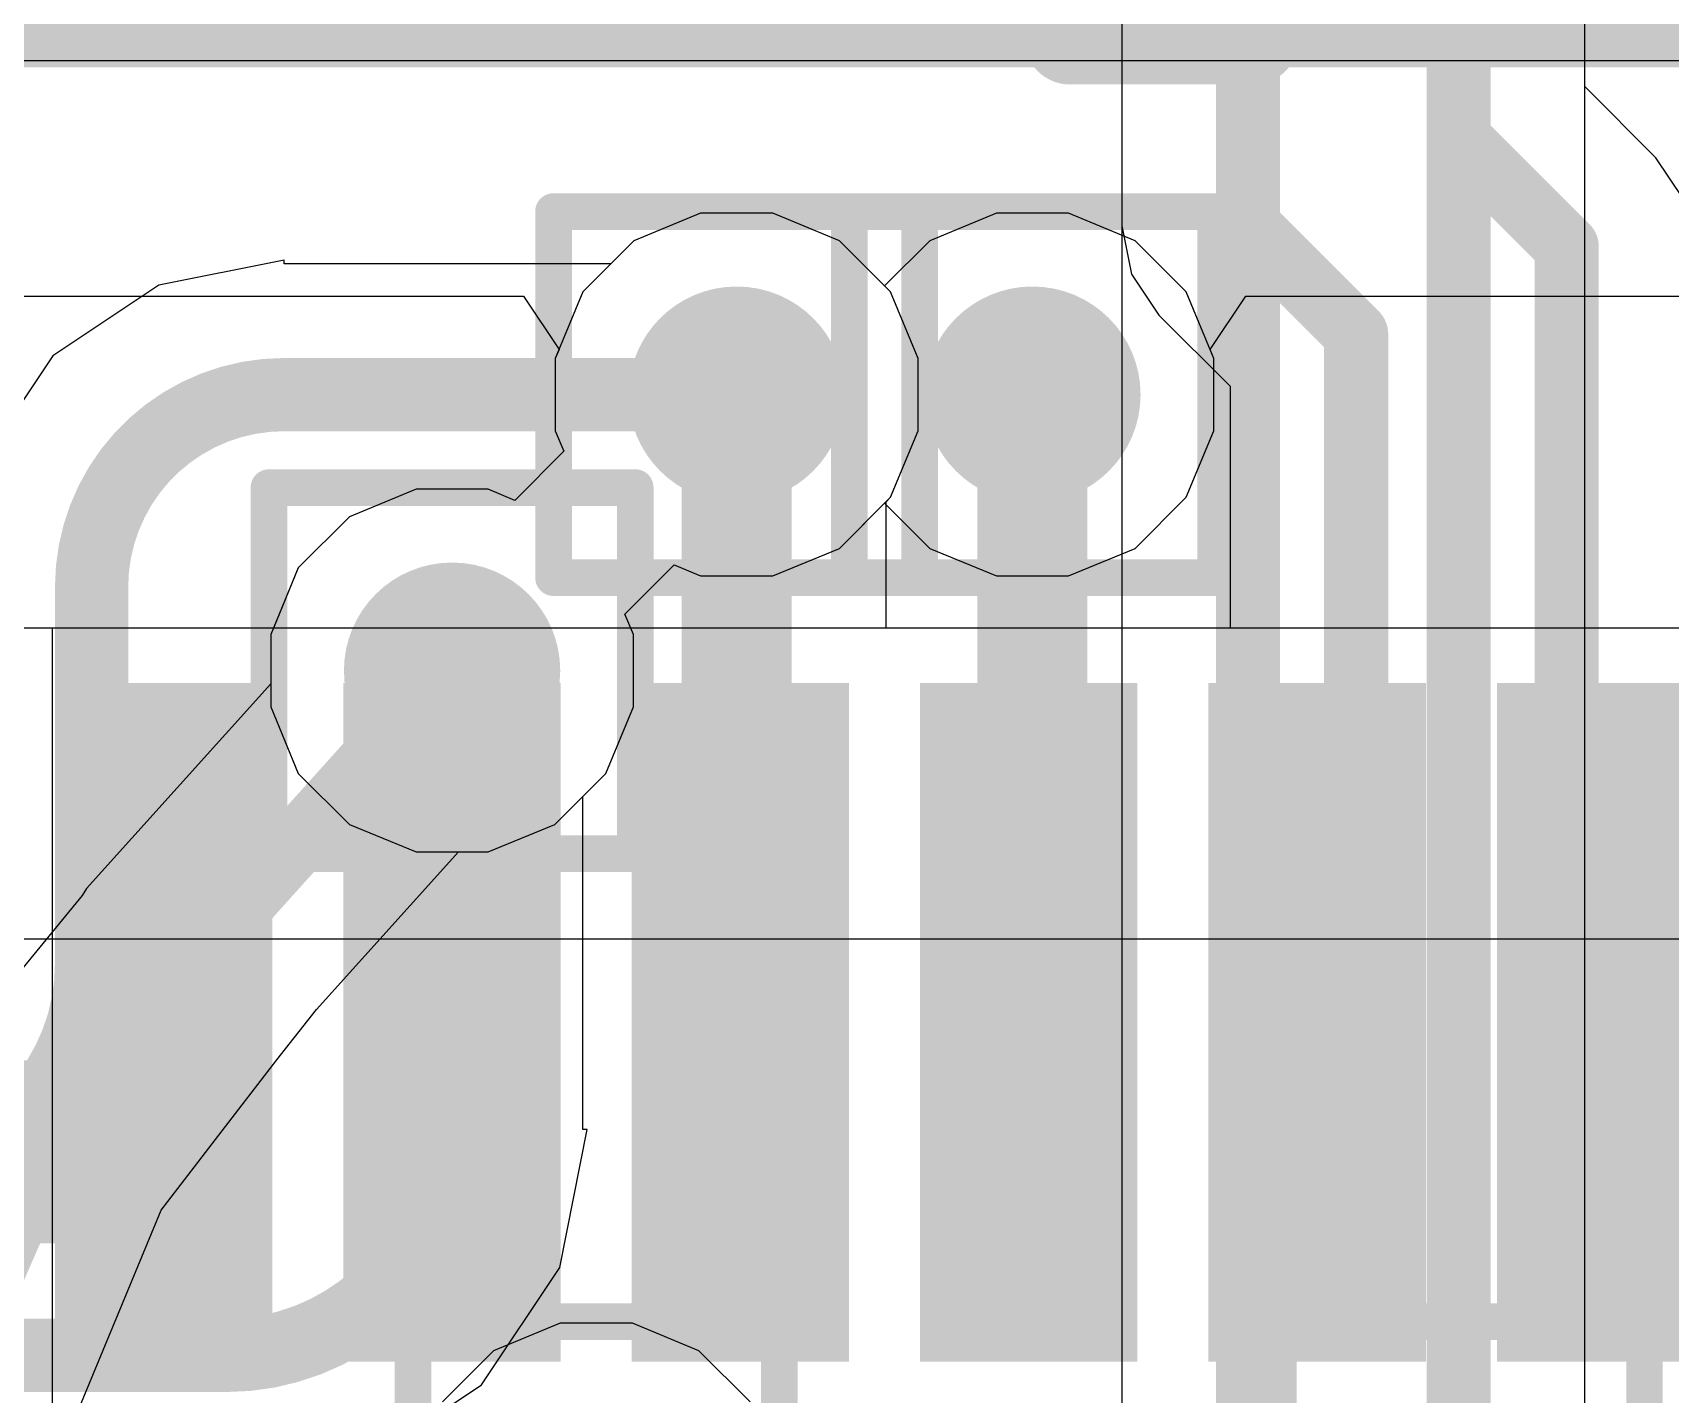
# Model space of a CAD drawing. Header units: inches. Extents: x -6 to 284, y -12 to 154.
# Drawn here: x 68.583 to 70.855, y -5.989 to -4.1 of the extents above; entities that cross this region are included whole.
import ezdxf

# ---------------------------------------------------------------- set-up
doc = ezdxf.new("R2010")
doc.units = ezdxf.units.IN
for name, color, linetype in [('Bottom Layer', 5, 'Continuous'), ('Drill Drawing', 1, 'Continuous'), ('GND-1', 16, 'Continuous'), ('GND-2', 90, 'Continuous'), ('GND-3', 216, 'Continuous'), ('GND-4', 54, 'Continuous'), ('PWR-1', 156, 'Continuous'), ('PWR-2', 130, 'Continuous'), ('Signal L1', 76, 'Continuous'), ('Signal L2', 6, 'Continuous'), ('Top Layer', 1, 'Continuous'), ('Top Overlay', 2, 'Continuous'), ('Top Paste', 8, 'Continuous'), ('Top Solder', 216, 'Continuous'), ('Via Holes', 16, 'Continuous')]:
    doc.layers.add(name, color=color, linetype=linetype)

# ---------------------------------------------------------------- blocks, each defined once
blk = doc.blocks.new('DFN2510_10L__12')
at = {"layer": 'Top Overlay'}
for points in [[(-0.5652, 0.143, 0.127, 0.127, 0), (-0.5652, -0.111, 0.127, 0.127, 0)], [(-0.5652, 0.143, 0.127, 0.127, 0), (-0.4382, 0.016, 0.127, 0.127, 0)], [(-0.4382, 0.016, 0.127, 0.127, 0), (-0.5652, -0.111, 0.127, 0.127, 0)]]:
    blk.add_lwpolyline(points, format="xyseb", dxfattribs=at)
for points in [[(-0.597, 0.143, 0.0635, 0.0635, 1), (-0.5335, 0.143, 0.0635, 0.0635, 1)], [(-0.597, 0.143, 0.0635, 0.0635, 1), (-0.5335, 0.143, 0.0635, 0.0635, 1)], [(-0.597, -0.111, 0.0635, 0.0635, 1), (-0.5335, -0.111, 0.0635, 0.0635, 1)], [(-0.597, -0.111, 0.0635, 0.0635, 1), (-0.5335, -0.111, 0.0635, 0.0635, 1)]]:
    blk.add_lwpolyline(points, format="xyseb", close=True, dxfattribs=at)
blk = doc.blocks.new('HDMI_101W_89')
at = {"layer": 'Top Layer'}
for points in [[(-1.9, 2.8049), (-1.7, 2.8049), (-1.7, 1.9649), (-1.9, 1.9649)], [(-1.4999, 2.8049), (-1.2999, 2.8049), (-1.2999, 1.9649), (-1.4999, 1.9649)], [(-1.1001, 2.8049), (-0.9001, 2.8049), (-0.9001, 1.9649), (-1.1001, 1.9649)], [(-0.7001, 2.8049), (-0.5001, 2.8049), (-0.5001, 1.9649), (-0.7001, 1.9649)], [(-0.3, 2.8049), (-0.1, 2.8049), (-0.1, 1.9649), (-0.3, 1.9649)], [(0.1, 2.8049), (0.3, 2.8049), (0.3, 1.9649), (0.1, 1.9649)]]:
    blk.add_hatch(color=1, dxfattribs=at).paths.add_polyline_path(points)
at = {"layer": 'Top Paste'}
for points in [[(-1.9, 2.8049), (-1.7, 2.8049), (-1.7, 1.9649), (-1.9, 1.9649)], [(-1.4999, 2.8049), (-1.2999, 2.8049), (-1.2999, 1.9649), (-1.4999, 1.9649)], [(-1.1001, 2.8049), (-0.9001, 2.8049), (-0.9001, 1.9649), (-1.1001, 1.9649)], [(-0.7001, 2.8049), (-0.5001, 2.8049), (-0.5001, 1.9649), (-0.7001, 1.9649)], [(-0.3, 2.8049), (-0.1, 2.8049), (-0.1, 1.9649), (-0.3, 1.9649)], [(0.1, 2.8049), (0.3, 2.8049), (0.3, 1.9649), (0.1, 1.9649)]]:
    blk.add_hatch(color=8, dxfattribs=at).paths.add_polyline_path(points)
at = {"layer": 'Top Solder'}
for points in [[(-1.9508, 2.8557), (-1.6492, 2.8557), (-1.6492, 1.9141), (-1.9508, 1.9141)], [(-1.5507, 2.8557), (-1.2491, 2.8557), (-1.2491, 1.9141), (-1.5507, 1.9141)], [(-1.1509, 2.8557), (-0.8493, 2.8557), (-0.8493, 1.9141), (-1.1509, 1.9141)], [(-0.7509, 2.8557), (-0.4493, 2.8557), (-0.4493, 1.9141), (-0.7509, 1.9141)], [(-0.3508, 2.8557), (-0.0492, 2.8557), (-0.0492, 1.9141), (-0.3508, 1.9141)], [(0.0492, 2.8557), (0.3508, 2.8557), (0.3508, 1.9141), (0.0492, 1.9141)]]:
    blk.add_hatch(color=216, dxfattribs=at).paths.add_polyline_path(points)

msp = doc.modelspace()

# ---------------------------------------------------------------- hatches: boundary and pattern name
at = {"layer": 'Bottom Layer'}
h = msp.add_hatch(color=5, dxfattribs=at)
edge = h.paths.add_edge_path()
edge.add_arc((69.5598, -4.6023), 0.15, 0, 360)
h = msp.add_hatch(color=5, dxfattribs=at)
edge = h.paths.add_edge_path()
edge.add_arc((69.97, -4.6023), 0.15, 0, 360)
h = msp.add_hatch(color=5, dxfattribs=at)
edge = h.paths.add_edge_path()
edge.add_arc((69.1651, -4.9853), 0.15, 0, 360)
at = {"layer": 'GND-1'}
h = msp.add_hatch(color=16, dxfattribs=at)
edge = h.paths.add_edge_path()
edge.add_arc((69.5598, -4.6023), 0.15, 0, 360)
h = msp.add_hatch(color=16, dxfattribs=at)
edge = h.paths.add_edge_path()
edge.add_arc((69.97, -4.6023), 0.15, 0, 360)
h = msp.add_hatch(color=16, dxfattribs=at)
edge = h.paths.add_edge_path()
edge.add_arc((69.1651, -4.9853), 0.15, 0, 360)
at = {"layer": 'GND-2'}
h = msp.add_hatch(color=90, dxfattribs=at)
edge = h.paths.add_edge_path()
edge.add_arc((69.5598, -4.6023), 0.15, 0, 360)
h = msp.add_hatch(color=90, dxfattribs=at)
edge = h.paths.add_edge_path()
edge.add_arc((69.97, -4.6023), 0.15, 0, 360)
h = msp.add_hatch(color=90, dxfattribs=at)
edge = h.paths.add_edge_path()
edge.add_arc((69.1651, -4.9853), 0.15, 0, 360)
at = {"layer": 'GND-3'}
h = msp.add_hatch(color=216, dxfattribs=at)
edge = h.paths.add_edge_path()
edge.add_arc((69.5598, -4.6023), 0.15, 0, 360)
h = msp.add_hatch(color=216, dxfattribs=at)
edge = h.paths.add_edge_path()
edge.add_arc((69.97, -4.6023), 0.15, 0, 360)
h = msp.add_hatch(color=216, dxfattribs=at)
edge = h.paths.add_edge_path()
edge.add_arc((69.1651, -4.9853), 0.15, 0, 360)
at = {"layer": 'GND-4'}
h = msp.add_hatch(color=54, dxfattribs=at)
edge = h.paths.add_edge_path()
edge.add_arc((69.5598, -4.6023), 0.15, 0, 360)
h = msp.add_hatch(color=54, dxfattribs=at)
edge = h.paths.add_edge_path()
edge.add_arc((69.97, -4.6023), 0.15, 0, 360)
h = msp.add_hatch(color=54, dxfattribs=at)
edge = h.paths.add_edge_path()
edge.add_arc((69.1651, -4.9853), 0.15, 0, 360)
at = {"layer": 'PWR-1'}
h = msp.add_hatch(color=156, dxfattribs=at)
edge = h.paths.add_edge_path()
edge.add_arc((69.5598, -4.6023), 0.15, 0, 360)
h = msp.add_hatch(color=156, dxfattribs=at)
edge = h.paths.add_edge_path()
edge.add_arc((69.97, -4.6023), 0.15, 0, 360)
h = msp.add_hatch(color=156, dxfattribs=at)
edge = h.paths.add_edge_path()
edge.add_arc((69.1651, -4.9853), 0.15, 0, 360)
at = {"layer": 'PWR-2'}
h = msp.add_hatch(color=130, dxfattribs=at)
edge = h.paths.add_edge_path()
edge.add_arc((69.5598, -4.6023), 0.15, 0, 360)
h = msp.add_hatch(color=130, dxfattribs=at)
edge = h.paths.add_edge_path()
edge.add_arc((69.97, -4.6023), 0.15, 0, 360)
h = msp.add_hatch(color=130, dxfattribs=at)
edge = h.paths.add_edge_path()
edge.add_arc((69.1651, -4.9853), 0.15, 0, 360)
at = {"layer": 'Signal L1'}
h = msp.add_hatch(color=76, dxfattribs=at)
edge = h.paths.add_edge_path()
edge.add_arc((69.5598, -4.6023), 0.15, 0, 360)
h = msp.add_hatch(color=76, dxfattribs=at)
edge = h.paths.add_edge_path()
edge.add_arc((69.97, -4.6023), 0.15, 0, 360)
h = msp.add_hatch(color=76, dxfattribs=at)
edge = h.paths.add_edge_path()
edge.add_arc((69.1651, -4.9853), 0.15, 0, 360)
at = {"layer": 'Signal L2'}
h = msp.add_hatch(color=6, dxfattribs=at)
edge = h.paths.add_edge_path()
edge.add_arc((69.5598, -4.6023), 0.15, 0, 360)
h = msp.add_hatch(color=6, dxfattribs=at)
edge = h.paths.add_edge_path()
edge.add_arc((69.97, -4.6023), 0.15, 0, 360)
h = msp.add_hatch(color=6, dxfattribs=at)
edge = h.paths.add_edge_path()
edge.add_arc((69.1651, -4.9853), 0.15, 0, 360)
at = {"layer": 'Top Layer'}
h = msp.add_hatch(color=1, dxfattribs=at)
edge = h.paths.add_edge_path()
edge.add_arc((69.5598, -4.6023), 0.15, 0, 360)
h = msp.add_hatch(color=1, dxfattribs=at)
edge = h.paths.add_edge_path()
edge.add_arc((69.97, -4.6023), 0.15, 0, 360)
h = msp.add_hatch(color=1, dxfattribs=at)
edge = h.paths.add_edge_path()
edge.add_arc((69.1651, -4.9853), 0.15, 0, 360)
at = {"layer": 'Via Holes'}
h = msp.add_hatch(color=7, dxfattribs=at)
edge = h.paths.add_edge_path()
edge.add_arc((69.5598, -4.6023), 0.075, 0, 360)
h = msp.add_hatch(color=7, dxfattribs=at)
edge = h.paths.add_edge_path()
edge.add_arc((69.97, -4.6023), 0.075, 0, 360)
h = msp.add_hatch(color=7, dxfattribs=at)
edge = h.paths.add_edge_path()
edge.add_arc((69.1651, -4.9853), 0.075, 0, 360)

# ---------------------------------------------------------------- linework, layer by layer
at = {"layer": 'Bottom Layer'}
for p, q in [((69.5098, -4.3507), (69.4173, -4.389)), ((69.6099, -4.3507), (69.5098, -4.3507)), ((69.7023, -4.389), (69.6099, -4.3507)), ((69.4173, -4.389), (69.3853, -4.421)), ((69.7731, -4.4598), (69.7023, -4.389)), ((68.932, -4.4158), (68.7585, -4.4503)), ((68.932, -4.421), (68.932, -4.4158)), ((69.3853, -4.421), (68.932, -4.421)), ((68.7585, -4.4503), (68.6114, -4.5486)), ((69.8114, -4.5523), (69.7731, -4.4598)), ((68.6114, -4.5486), (68.5131, -4.6957)), ((69.8114, -4.6524), (69.8114, -4.5523)), ((69.7731, -4.7448), (69.8114, -4.6524)), ((69.7023, -4.8156), (69.7731, -4.7448)), ((69.6099, -4.8539), (69.7023, -4.8156)), ((69.4049, -4.9067), (69.4729, -4.8386)), ((69.4729, -4.8386), (69.5098, -4.8539)), ((69.5098, -4.8539), (69.6099, -4.8539)), ((69.4167, -4.9353), (69.4049, -4.9067)), ((69.4167, -5.0354), (69.4167, -4.9353)), ((69.3784, -5.1278), (69.4167, -5.0354)), ((69.3464, -5.1599), (69.3784, -5.1278)), ((69.3464, -5.6219), (69.3464, -5.1599)), ((69.3144, -5.8136), (69.3525, -5.6219)), ((69.3525, -5.6219), (69.3464, -5.6219)), ((69.2058, -5.9761), (69.3144, -5.8136)), ((69.0433, -6.0847), (69.2058, -5.9761))]:
    msp.add_line(p, q, dxfattribs=at)
for points in [[(68.6651, -4.8693, 0.1016, 0.1016, -0.414214), (68.932, -4.6023, 0.1016, 0.1016, 0)], [(68.932, -4.6023, 0.1016, 0.1016, 0), (69.5598, -4.6023, 0.1016, 0.1016, 0)], [(68.6651, -5.3918, 0.1016, 0.1016, 0), (68.6651, -4.8693, 0.1016, 0.1016, 0)], [(69.1651, -5.6219, 0.1016, 0.1016, 0), (69.1651, -5.0533, 0.1016, 0.1016, 0)], [(68.6651, -5.3918, 0.1016, 0.1016, -0.414214), (68.3625, -5.6944, 0.1016, 0.1016, 0)], [(69.1651, -5.6219, 0.1016, 0.1016, -0.414214), (68.8516, -5.9354, 0.1016, 0.1016, 0)], [(63.4326, -5.9354, 0.1016, 0.1016, 0), (68.8516, -5.9354, 0.1016, 0.1016, 0)]]:
    msp.add_lwpolyline(points, format="xyseb", dxfattribs=at)
for points in [[(68.9066, -4.6023, 0.0508, 0.0508, 1), (68.9574, -4.6023, 0.0508, 0.0508, 1)], [(68.9066, -4.6023, 0.0508, 0.0508, 1), (68.9574, -4.6023, 0.0508, 0.0508, 1)], [(69.5344, -4.6023, 0.0508, 0.0508, 1), (69.5852, -4.6023, 0.0508, 0.0508, 1)], [(68.6397, -4.8693, 0.0508, 0.0508, 1), (68.6905, -4.8693, 0.0508, 0.0508, 1)], [(68.6397, -4.8693, 0.0508, 0.0508, 1), (68.6905, -4.8693, 0.0508, 0.0508, 1)], [(69.1397, -5.0533, 0.0508, 0.0508, 1), (69.1905, -5.0533, 0.0508, 0.0508, 1)], [(68.6397, -5.3918, 0.0508, 0.0508, 1), (68.6905, -5.3918, 0.0508, 0.0508, 1)], [(68.6397, -5.3918, 0.0508, 0.0508, 1), (68.6905, -5.3918, 0.0508, 0.0508, 1)], [(69.1397, -5.6219, 0.0508, 0.0508, 1), (69.1905, -5.6219, 0.0508, 0.0508, 1)], [(69.1397, -5.6219, 0.0508, 0.0508, 1), (69.1905, -5.6219, 0.0508, 0.0508, 1)], [(68.8262, -5.9354, 0.0508, 0.0508, 1), (68.877, -5.9354, 0.0508, 0.0508, 1)], [(68.8262, -5.9354, 0.0508, 0.0508, 1), (68.877, -5.9354, 0.0508, 0.0508, 1)]]:
    msp.add_lwpolyline(points, format="xyseb", close=True, dxfattribs=at)
at = {"layer": 'Drill Drawing'}
for points in [[(69.3058, -4.3483, 0.0508, 0.0508, 0), (69.8138, -4.3483, 0.0508, 0.0508, 0)], [(69.3058, -4.8563, 0.0508, 0.0508, 0), (69.3058, -4.3483, 0.0508, 0.0508, 0)], [(69.716, -4.3483, 0.0508, 0.0508, 0), (70.224, -4.3483, 0.0508, 0.0508, 0)], [(69.716, -4.8563, 0.0508, 0.0508, 0), (69.716, -4.3483, 0.0508, 0.0508, 0)], [(69.8138, -4.8563, 0.0508, 0.0508, 0), (69.8138, -4.3483, 0.0508, 0.0508, 0)], [(70.224, -4.8563, 0.0508, 0.0508, 0), (70.224, -4.3483, 0.0508, 0.0508, 0)], [(68.9111, -4.7313, 0.0508, 0.0508, 0), (69.4191, -4.7313, 0.0508, 0.0508, 0)], [(68.9111, -5.2393, 0.0508, 0.0508, 0), (68.9111, -4.7313, 0.0508, 0.0508, 0)], [(69.4191, -5.2393, 0.0508, 0.0508, 0), (69.4191, -4.7313, 0.0508, 0.0508, 0)], [(69.3058, -4.8563, 0.0508, 0.0508, 0), (69.8138, -4.8563, 0.0508, 0.0508, 0)], [(69.716, -4.8563, 0.0508, 0.0508, 0), (70.224, -4.8563, 0.0508, 0.0508, 0)], [(68.9111, -5.2393, 0.0508, 0.0508, 0), (69.4191, -5.2393, 0.0508, 0.0508, 0)], [(69.111, -5.8884, 0.0508, 0.0508, 0), (69.619, -5.8884, 0.0508, 0.0508, 0)], [(69.111, -6.3964, 0.0508, 0.0508, 0), (69.111, -5.8884, 0.0508, 0.0508, 0)], [(69.619, -6.3964, 0.0508, 0.0508, 0), (69.619, -5.8884, 0.0508, 0.0508, 0)], [(70.3109, -5.8884, 0.0508, 0.0508, 0), (70.8189, -5.8884, 0.0508, 0.0508, 0)], [(70.3109, -6.3964, 0.0508, 0.0508, 0), (70.3109, -5.8884, 0.0508, 0.0508, 0)], [(70.8189, -6.3964, 0.0508, 0.0508, 0), (70.8189, -5.8884, 0.0508, 0.0508, 0)]]:
    msp.add_lwpolyline(points, format="xyseb", dxfattribs=at)
for points in [[(69.2931, -4.3483, 0.0254, 0.0254, 1), (69.3185, -4.3483, 0.0254, 0.0254, 1)], [(69.2931, -4.3483, 0.0254, 0.0254, 1), (69.3185, -4.3483, 0.0254, 0.0254, 1)], [(69.7033, -4.3483, 0.0254, 0.0254, 1), (69.7287, -4.3483, 0.0254, 0.0254, 1)], [(69.7033, -4.3483, 0.0254, 0.0254, 1), (69.7287, -4.3483, 0.0254, 0.0254, 1)], [(69.8011, -4.3483, 0.0254, 0.0254, 1), (69.8265, -4.3483, 0.0254, 0.0254, 1)], [(69.8011, -4.3483, 0.0254, 0.0254, 1), (69.8265, -4.3483, 0.0254, 0.0254, 1)], [(70.2113, -4.3483, 0.0254, 0.0254, 1), (70.2367, -4.3483, 0.0254, 0.0254, 1)], [(70.2113, -4.3483, 0.0254, 0.0254, 1), (70.2367, -4.3483, 0.0254, 0.0254, 1)], [(68.8984, -4.7313, 0.0254, 0.0254, 1), (68.9238, -4.7313, 0.0254, 0.0254, 1)], [(68.8984, -4.7313, 0.0254, 0.0254, 1), (68.9238, -4.7313, 0.0254, 0.0254, 1)], [(69.4064, -4.7313, 0.0254, 0.0254, 1), (69.4318, -4.7313, 0.0254, 0.0254, 1)], [(69.4064, -4.7313, 0.0254, 0.0254, 1), (69.4318, -4.7313, 0.0254, 0.0254, 1)], [(69.2931, -4.8563, 0.0254, 0.0254, 1), (69.3185, -4.8563, 0.0254, 0.0254, 1)], [(69.2931, -4.8563, 0.0254, 0.0254, 1), (69.3185, -4.8563, 0.0254, 0.0254, 1)], [(69.7033, -4.8563, 0.0254, 0.0254, 1), (69.7287, -4.8563, 0.0254, 0.0254, 1)], [(69.7033, -4.8563, 0.0254, 0.0254, 1), (69.7287, -4.8563, 0.0254, 0.0254, 1)], [(69.8011, -4.8563, 0.0254, 0.0254, 1), (69.8265, -4.8563, 0.0254, 0.0254, 1)], [(69.8011, -4.8563, 0.0254, 0.0254, 1), (69.8265, -4.8563, 0.0254, 0.0254, 1)], [(70.2113, -4.8563, 0.0254, 0.0254, 1), (70.2367, -4.8563, 0.0254, 0.0254, 1)], [(70.2113, -4.8563, 0.0254, 0.0254, 1), (70.2367, -4.8563, 0.0254, 0.0254, 1)], [(68.8984, -5.2393, 0.0254, 0.0254, 1), (68.9238, -5.2393, 0.0254, 0.0254, 1)], [(68.8984, -5.2393, 0.0254, 0.0254, 1), (68.9238, -5.2393, 0.0254, 0.0254, 1)], [(69.4064, -5.2393, 0.0254, 0.0254, 1), (69.4318, -5.2393, 0.0254, 0.0254, 1)], [(69.4064, -5.2393, 0.0254, 0.0254, 1), (69.4318, -5.2393, 0.0254, 0.0254, 1)], [(69.0983, -5.8884, 0.0254, 0.0254, 1), (69.1237, -5.8884, 0.0254, 0.0254, 1)], [(69.0983, -5.8884, 0.0254, 0.0254, 1), (69.1237, -5.8884, 0.0254, 0.0254, 1)], [(69.6063, -5.8884, 0.0254, 0.0254, 1), (69.6317, -5.8884, 0.0254, 0.0254, 1)], [(69.6063, -5.8884, 0.0254, 0.0254, 1), (69.6317, -5.8884, 0.0254, 0.0254, 1)], [(70.2982, -5.8884, 0.0254, 0.0254, 1), (70.3236, -5.8884, 0.0254, 0.0254, 1)], [(70.2982, -5.8884, 0.0254, 0.0254, 1), (70.3236, -5.8884, 0.0254, 0.0254, 1)], [(70.8062, -5.8884, 0.0254, 0.0254, 1), (70.8316, -5.8884, 0.0254, 0.0254, 1)], [(70.8062, -5.8884, 0.0254, 0.0254, 1), (70.8316, -5.8884, 0.0254, 0.0254, 1)]]:
    msp.add_lwpolyline(points, format="xyseb", close=True, dxfattribs=at)
at = {"layer": 'GND-1'}
for p, q in [((69.5098, -4.3507), (69.4173, -4.389)), ((69.6099, -4.3507), (69.5098, -4.3507)), ((69.7023, -4.389), (69.6099, -4.3507)), ((69.4173, -4.389), (69.3465, -4.4598)), ((69.7731, -4.4598), (69.7023, -4.389)), ((69.3465, -4.4598), (69.3082, -4.5523)), ((69.8114, -4.5523), (69.7731, -4.4598)), ((69.3082, -4.5523), (69.3082, -4.6524)), ((69.8114, -4.6524), (69.8114, -4.5523)), ((69.3082, -4.6524), (69.3201, -4.681)), ((69.7731, -4.7448), (69.8114, -4.6524)), ((69.3201, -4.681), (69.252, -4.749)), ((69.1151, -4.7337), (69.0226, -4.772)), ((69.2152, -4.7337), (69.1151, -4.7337)), ((69.252, -4.749), (69.2152, -4.7337)), ((69.7023, -4.8156), (69.7731, -4.7448)), ((69.0226, -4.772), (68.9518, -4.8428)), ((69.6099, -4.8539), (69.7023, -4.8156)), ((68.9518, -4.8428), (68.9135, -4.9353)), ((69.4049, -4.9067), (69.4729, -4.8386)), ((69.4729, -4.8386), (69.5098, -4.8539)), ((69.5098, -4.8539), (69.6099, -4.8539)), ((69.4167, -4.9353), (69.4049, -4.9067)), ((68.9135, -4.9353), (68.9135, -5.0354)), ((69.4167, -5.0354), (69.4167, -4.9353)), ((68.9135, -5.0354), (68.9518, -5.1278)), ((69.3784, -5.1278), (69.4167, -5.0354)), ((68.9518, -5.1278), (69.0226, -5.1986)), ((69.3076, -5.1986), (69.3784, -5.1278)), ((69.0226, -5.1986), (69.1151, -5.2369)), ((69.2152, -5.2369), (69.3076, -5.1986)), ((69.1151, -5.2369), (69.2152, -5.2369))]:
    msp.add_line(p, q, dxfattribs=at)
at = {"layer": 'GND-2'}
for p, q in [((69.5098, -4.3507), (69.4173, -4.389)), ((69.6099, -4.3507), (69.5098, -4.3507)), ((69.7023, -4.389), (69.6099, -4.3507)), ((69.4173, -4.389), (69.3465, -4.4598)), ((69.7731, -4.4598), (69.7023, -4.389)), ((69.3465, -4.4598), (69.3082, -4.5523)), ((69.8114, -4.5523), (69.7731, -4.4598)), ((69.3082, -4.5523), (69.3082, -4.6524)), ((69.8114, -4.6524), (69.8114, -4.5523)), ((69.3082, -4.6524), (69.3201, -4.681)), ((69.7731, -4.7448), (69.8114, -4.6524)), ((69.3201, -4.681), (69.252, -4.749)), ((69.1151, -4.7337), (69.0226, -4.772)), ((69.2152, -4.7337), (69.1151, -4.7337)), ((69.252, -4.749), (69.2152, -4.7337)), ((69.7023, -4.8156), (69.7731, -4.7448)), ((69.0226, -4.772), (68.9518, -4.8428)), ((69.6099, -4.8539), (69.7023, -4.8156)), ((68.9518, -4.8428), (68.9135, -4.9353)), ((69.4049, -4.9067), (69.4729, -4.8386)), ((69.4729, -4.8386), (69.5098, -4.8539)), ((69.5098, -4.8539), (69.6099, -4.8539)), ((69.4167, -4.9353), (69.4049, -4.9067)), ((68.9135, -4.9353), (68.9135, -5.0354)), ((69.4167, -5.0354), (69.4167, -4.9353)), ((68.9135, -5.0354), (68.9518, -5.1278)), ((69.3784, -5.1278), (69.4167, -5.0354)), ((68.9518, -5.1278), (69.0226, -5.1986)), ((69.3076, -5.1986), (69.3784, -5.1278)), ((69.0226, -5.1986), (69.1151, -5.2369)), ((69.2152, -5.2369), (69.3076, -5.1986)), ((69.1151, -5.2369), (69.2152, -5.2369))]:
    msp.add_line(p, q, dxfattribs=at)
at = {"layer": 'GND-3'}
for p, q in [((69.5098, -4.3507), (69.4173, -4.389)), ((69.6099, -4.3507), (69.5098, -4.3507)), ((69.7023, -4.389), (69.6099, -4.3507)), ((69.4173, -4.389), (69.3465, -4.4598)), ((69.7731, -4.4598), (69.7023, -4.389)), ((69.3465, -4.4598), (69.3082, -4.5523)), ((69.8114, -4.5523), (69.7731, -4.4598)), ((69.3082, -4.5523), (69.3082, -4.6524)), ((69.8114, -4.6524), (69.8114, -4.5523)), ((69.3082, -4.6524), (69.3201, -4.681)), ((69.7731, -4.7448), (69.8114, -4.6524)), ((69.3201, -4.681), (69.252, -4.749)), ((69.1151, -4.7337), (69.0226, -4.772)), ((69.2152, -4.7337), (69.1151, -4.7337)), ((69.252, -4.749), (69.2152, -4.7337)), ((69.7023, -4.8156), (69.7731, -4.7448)), ((69.0226, -4.772), (68.9518, -4.8428)), ((69.6099, -4.8539), (69.7023, -4.8156)), ((68.9518, -4.8428), (68.9135, -4.9353)), ((69.4049, -4.9067), (69.4729, -4.8386)), ((69.4729, -4.8386), (69.5098, -4.8539)), ((69.5098, -4.8539), (69.6099, -4.8539)), ((69.4167, -4.9353), (69.4049, -4.9067)), ((68.9135, -4.9353), (68.9135, -5.0354)), ((69.4167, -5.0354), (69.4167, -4.9353)), ((68.9135, -5.0354), (68.9518, -5.1278)), ((69.3784, -5.1278), (69.4167, -5.0354)), ((68.9518, -5.1278), (69.0226, -5.1986)), ((69.3076, -5.1986), (69.3784, -5.1278)), ((69.0226, -5.1986), (69.1151, -5.2369)), ((69.2152, -5.2369), (69.3076, -5.1986)), ((69.1151, -5.2369), (69.2152, -5.2369))]:
    msp.add_line(p, q, dxfattribs=at)
at = {"layer": 'GND-4'}
for p, q in [((69.5098, -4.3507), (69.4173, -4.389)), ((69.6099, -4.3507), (69.5098, -4.3507)), ((69.7023, -4.389), (69.6099, -4.3507)), ((69.4173, -4.389), (69.3465, -4.4598)), ((69.7731, -4.4598), (69.7023, -4.389)), ((69.3465, -4.4598), (69.3082, -4.5523)), ((69.8114, -4.5523), (69.7731, -4.4598)), ((69.3082, -4.5523), (69.3082, -4.6524)), ((69.8114, -4.6524), (69.8114, -4.5523)), ((69.3082, -4.6524), (69.3201, -4.681)), ((69.7731, -4.7448), (69.8114, -4.6524)), ((69.3201, -4.681), (69.252, -4.749)), ((69.1151, -4.7337), (69.0226, -4.772)), ((69.2152, -4.7337), (69.1151, -4.7337)), ((69.252, -4.749), (69.2152, -4.7337)), ((69.7023, -4.8156), (69.7731, -4.7448)), ((69.0226, -4.772), (68.9518, -4.8428)), ((69.6099, -4.8539), (69.7023, -4.8156)), ((68.9518, -4.8428), (68.9135, -4.9353)), ((69.4049, -4.9067), (69.4729, -4.8386)), ((69.4729, -4.8386), (69.5098, -4.8539)), ((69.5098, -4.8539), (69.6099, -4.8539)), ((69.4167, -4.9353), (69.4049, -4.9067)), ((68.9135, -4.9353), (68.9135, -5.0354)), ((69.4167, -5.0354), (69.4167, -4.9353)), ((68.9135, -5.0354), (68.9518, -5.1278)), ((69.3784, -5.1278), (69.4167, -5.0354)), ((68.9518, -5.1278), (69.0226, -5.1986)), ((69.3076, -5.1986), (69.3784, -5.1278)), ((69.0226, -5.1986), (69.1151, -5.2369)), ((69.2152, -5.2369), (69.3076, -5.1986)), ((69.1151, -5.2369), (69.2152, -5.2369))]:
    msp.add_line(p, q, dxfattribs=at)
at = {"layer": 'PWR-1'}
for p, q in [((67.3211, -4.4659), (69.264, -4.4659)), ((69.264, -4.4659), (69.3134, -4.5398)), ((70.2165, -4.5398), (70.2659, -4.4659)), ((70.2659, -4.4659), (70.8693, -4.4659)), ((69.3134, -4.5398), (69.3082, -4.5523)), ((70.2216, -4.5523), (70.2165, -4.5398)), ((69.3082, -4.5523), (69.3082, -4.6524)), ((70.2216, -4.6524), (70.2216, -4.5523)), ((69.3082, -4.6524), (69.3201, -4.681)), ((70.1833, -4.7448), (70.2216, -4.6524)), ((69.3201, -4.681), (69.252, -4.749)), ((69.1151, -4.7337), (69.0226, -4.772)), ((69.2152, -4.7337), (69.1151, -4.7337)), ((69.252, -4.749), (69.2152, -4.7337)), ((70.1126, -4.8156), (70.1833, -4.7448)), ((69.7023, -4.8156), (69.7649, -4.753)), ((69.7649, -4.753), (69.8275, -4.8156)), ((69.0226, -4.772), (68.9518, -4.8428)), ((69.6099, -4.8539), (69.7023, -4.8156)), ((69.8275, -4.8156), (69.92, -4.8539)), ((70.0201, -4.8539), (70.1126, -4.8156)), ((68.9518, -4.8428), (68.9135, -4.9353)), ((69.4049, -4.9067), (69.4729, -4.8386)), ((69.4729, -4.8386), (69.5098, -4.8539)), ((69.5098, -4.8539), (69.6099, -4.8539)), ((69.92, -4.8539), (70.0201, -4.8539)), ((69.4167, -4.9353), (69.4049, -4.9067)), ((68.9135, -4.9353), (68.9135, -5.0354)), ((69.4167, -5.0354), (69.4167, -4.9353)), ((68.9135, -5.0354), (68.9518, -5.1278)), ((69.3784, -5.1278), (69.4167, -5.0354)), ((68.9518, -5.1278), (69.0226, -5.1986)), ((69.3076, -5.1986), (69.3784, -5.1278)), ((69.0226, -5.1986), (69.1151, -5.2369)), ((69.2152, -5.2369), (69.3076, -5.1986)), ((69.1151, -5.2369), (69.2152, -5.2369)), ((69.315, -5.8908), (69.2225, -5.9291)), ((69.4151, -5.8908), (69.315, -5.8908)), ((69.5075, -5.9291), (69.4151, -5.8908)), ((69.2225, -5.9291), (69.1517, -5.9999)), ((69.5783, -5.9999), (69.5075, -5.9291))]:
    msp.add_line(p, q, dxfattribs=at)
msp.add_lwpolyline([(67.0531, -3.9576, 0.381, 0.381, 0), (79.8588, -3.9576, 0.381, 0.381, 0)], format="xyseb", dxfattribs=at)
at = {"layer": 'PWR-2'}
for p, q in [((69.5098, -4.3507), (69.4173, -4.389)), ((69.6099, -4.3507), (69.5098, -4.3507)), ((69.7023, -4.389), (69.6099, -4.3507)), ((69.92, -4.3507), (69.8275, -4.389)), ((70.0201, -4.3507), (69.92, -4.3507)), ((70.1126, -4.389), (70.0201, -4.3507)), ((69.4173, -4.389), (69.3465, -4.4598)), ((69.7649, -4.4516), (69.7023, -4.389)), ((69.8275, -4.389), (69.7649, -4.4516)), ((70.1833, -4.4598), (70.1126, -4.389)), ((69.3465, -4.4598), (69.3082, -4.5523)), ((70.2216, -4.5523), (70.1833, -4.4598)), ((69.3082, -4.5523), (69.3082, -4.6524)), ((70.2216, -4.6524), (70.2216, -4.5523)), ((69.3082, -4.6524), (69.3201, -4.681)), ((70.1833, -4.7448), (70.2216, -4.6524)), ((69.3201, -4.681), (69.252, -4.749)), ((69.1151, -4.7337), (69.0226, -4.772)), ((69.2152, -4.7337), (69.1151, -4.7337)), ((69.252, -4.749), (69.2152, -4.7337)), ((70.1126, -4.8156), (70.1833, -4.7448)), ((69.7023, -4.8156), (69.7649, -4.753)), ((69.7649, -4.753), (69.8275, -4.8156)), ((69.0226, -4.772), (68.9518, -4.8428)), ((69.6099, -4.8539), (69.7023, -4.8156)), ((69.8275, -4.8156), (69.92, -4.8539)), ((70.0201, -4.8539), (70.1126, -4.8156)), ((68.9518, -4.8428), (68.9135, -4.9353)), ((69.4049, -4.9067), (69.4729, -4.8386)), ((69.4729, -4.8386), (69.5098, -4.8539)), ((69.5098, -4.8539), (69.6099, -4.8539)), ((69.92, -4.8539), (70.0201, -4.8539)), ((69.4167, -4.9353), (69.4049, -4.9067)), ((68.9135, -4.9353), (68.9135, -5.0354)), ((69.4167, -5.0354), (69.4167, -4.9353)), ((68.9135, -5.0354), (68.9518, -5.1278)), ((69.3784, -5.1278), (69.4167, -5.0354)), ((68.9518, -5.1278), (69.0226, -5.1986)), ((69.3076, -5.1986), (69.3784, -5.1278)), ((69.0226, -5.1986), (69.1151, -5.2369)), ((69.2152, -5.2369), (69.3076, -5.1986)), ((69.1151, -5.2369), (69.2152, -5.2369)), ((62.9802, -5.3573), (73.0933, -5.3573)), ((69.315, -5.8908), (69.2225, -5.9291)), ((69.315, -5.8908), (69.2225, -5.9291)), ((69.4151, -5.8908), (69.315, -5.8908)), ((69.4151, -5.8908), (69.315, -5.8908)), ((69.5075, -5.9291), (69.4151, -5.8908)), ((69.5075, -5.9291), (69.4151, -5.8908)), ((69.2225, -5.9291), (69.1517, -5.9999)), ((69.2225, -5.9291), (69.1517, -5.9999)), ((69.5783, -5.9999), (69.5075, -5.9291)), ((69.5783, -5.9999), (69.5075, -5.9291))]:
    msp.add_line(p, q, dxfattribs=at)
at = {"layer": 'Signal L1'}
for p, q in [((68.5305, -4.1389), (72.0609, -4.1389)), ((69.5098, -4.3507), (69.4173, -4.389)), ((69.6099, -4.3507), (69.5098, -4.3507)), ((69.7023, -4.389), (69.6099, -4.3507)), ((69.4173, -4.389), (69.3465, -4.4598)), ((69.7731, -4.4598), (69.7023, -4.389)), ((69.3465, -4.4598), (69.3082, -4.5523)), ((69.8114, -4.5523), (69.7731, -4.4598)), ((69.3082, -4.5523), (69.3082, -4.6524)), ((69.8114, -4.6524), (69.8114, -4.5523)), ((69.3082, -4.6524), (69.3201, -4.681)), ((69.7731, -4.7448), (69.8114, -4.6524)), ((69.3201, -4.681), (69.252, -4.749)), ((69.1151, -4.7337), (69.0226, -4.772)), ((69.2152, -4.7337), (69.1151, -4.7337)), ((69.252, -4.749), (69.2152, -4.7337)), ((69.7023, -4.8156), (69.7731, -4.7448)), ((69.0226, -4.772), (68.9518, -4.8428)), ((69.6099, -4.8539), (69.7023, -4.8156)), ((68.9518, -4.8428), (68.9135, -4.9353)), ((69.4049, -4.9067), (69.4729, -4.8386)), ((69.4729, -4.8386), (69.5098, -4.8539)), ((69.5098, -4.8539), (69.6099, -4.8539)), ((69.4167, -4.9353), (69.4049, -4.9067)), ((68.9135, -4.9353), (68.9135, -5.0035)), ((69.4167, -5.0354), (69.4167, -4.9353)), ((68.9135, -5.0035), (68.6579, -5.2875)), ((69.3784, -5.1278), (69.4167, -5.0354)), ((69.3076, -5.1986), (69.3784, -5.1278)), ((69.2152, -5.2369), (69.3076, -5.1986)), ((68.9772, -5.4554), (69.1738, -5.2369)), ((69.1738, -5.2369), (69.2152, -5.2369)), ((68.6579, -5.2875), (68.6522, -5.2971)), ((68.6522, -5.2971), (68.5119, -5.468)), ((68.9218, -5.5251), (68.9772, -5.4554)), ((68.8692, -5.5936), (68.9218, -5.5251)), ((68.7614, -5.734), (68.8692, -5.5936)), ((68.6352, -6.0388), (68.7614, -5.734))]:
    msp.add_line(p, q, dxfattribs=at)
for points in [[(68.7878, -5.4045, 0.0889, 0.0889, 0), (69.1651, -4.9853, 0.0889, 0.0889, 0)], [(68.4188, -6.3657, 0.0889, 0.0889, -0.185316), (68.7878, -5.4045, 0.0889, 0.0889, 0)]]:
    msp.add_lwpolyline(points, format="xyseb", dxfattribs=at)
for points in [[(69.1429, -4.9853, 0.0445, 0.0445, 1), (69.1873, -4.9853, 0.0445, 0.0445, 1)], [(68.7656, -5.4045, 0.0445, 0.0445, 1), (68.81, -5.4045, 0.0445, 0.0445, 1)], [(68.7656, -5.4045, 0.0445, 0.0445, 1), (68.81, -5.4045, 0.0445, 0.0445, 1)]]:
    msp.add_lwpolyline(points, format="xyseb", close=True, dxfattribs=at)
at = {"layer": 'Signal L2'}
for p, q in [((70.0942, -3.3863), (70.0942, -7.6139)), ((70.736, -7.6139), (70.736, -3.3863)), ((69.5098, -4.3507), (69.4173, -4.389)), ((69.6099, -4.3507), (69.5098, -4.3507)), ((69.7023, -4.389), (69.6099, -4.3507)), ((69.4173, -4.389), (69.3465, -4.4598)), ((69.7731, -4.4598), (69.7023, -4.389)), ((69.3465, -4.4598), (69.3082, -4.5523)), ((69.8114, -4.5523), (69.7731, -4.4598)), ((69.3082, -4.5523), (69.3082, -4.6524)), ((69.8114, -4.6524), (69.8114, -4.5523)), ((69.3082, -4.6524), (69.3201, -4.681)), ((69.7731, -4.7448), (69.8114, -4.6524)), ((69.3201, -4.681), (69.252, -4.749)), ((69.1151, -4.7337), (69.0226, -4.772)), ((69.2152, -4.7337), (69.1151, -4.7337)), ((69.252, -4.749), (69.2152, -4.7337)), ((69.7023, -4.8156), (69.7731, -4.7448)), ((69.0226, -4.772), (68.9518, -4.8428)), ((69.6099, -4.8539), (69.7023, -4.8156)), ((68.9518, -4.8428), (68.9135, -4.9353)), ((69.4049, -4.9067), (69.4729, -4.8386)), ((69.4729, -4.8386), (69.5098, -4.8539)), ((69.5098, -4.8539), (69.6099, -4.8539)), ((69.4167, -4.9353), (69.4049, -4.9067)), ((68.9135, -4.9353), (68.9135, -5.0354)), ((69.4167, -5.0354), (69.4167, -4.9353)), ((68.9135, -5.0354), (68.9518, -5.1278)), ((69.3784, -5.1278), (69.4167, -5.0354)), ((68.9518, -5.1278), (69.0226, -5.1986)), ((69.3076, -5.1986), (69.3784, -5.1278)), ((69.0226, -5.1986), (69.1151, -5.2369)), ((69.2152, -5.2369), (69.3076, -5.1986)), ((69.1151, -5.2369), (69.2152, -5.2369))]:
    msp.add_line(p, q, dxfattribs=at)
for points in [[(70.2691, -7.6139, 0.0889, 0.0889, 0), (70.2691, -3.3009, 0.0889, 0.0889, 0)], [(70.5612, -7.6139, 0.0889, 0.0889, 0), (70.5612, -3.3009, 0.0889, 0.0889, 0)]]:
    msp.add_lwpolyline(points, format="xyseb", dxfattribs=at)
at = {"layer": 'Top Layer'}
for p, q in [((70.0942, -3.9703), (70.0942, -4.3683)), ((70.736, -4.1749), (70.736, -3.9703)), ((70.8347, -4.2736), (70.736, -4.1749)), ((70.8726, -4.3303), (70.8347, -4.2736)), ((70.8347, -4.2736), (70.8347, -4.2736)), ((69.5098, -4.3507), (69.4173, -4.389)), ((69.6099, -4.3507), (69.5098, -4.3507)), ((69.7023, -4.389), (69.6099, -4.3507)), ((70.0942, -4.3683), (70.0942, -4.3683)), ((70.0942, -4.3683), (70.1076, -4.4352)), ((69.4173, -4.389), (69.3465, -4.4598)), ((69.7731, -4.4598), (69.7023, -4.389)), ((70.1076, -4.4352), (70.1454, -4.4919)), ((69.3465, -4.4598), (69.3082, -4.5523)), ((69.8114, -4.5523), (69.7731, -4.4598)), ((70.1454, -4.4919), (70.2442, -4.5906)), ((69.3082, -4.5523), (69.3082, -4.6524)), ((69.8114, -4.6524), (69.8114, -4.5523)), ((70.2442, -4.5906), (70.2442, -4.9263)), ((69.3082, -4.6524), (69.3201, -4.681)), ((69.7731, -4.7448), (69.8114, -4.6524)), ((69.3201, -4.681), (69.252, -4.749)), ((69.1151, -4.7337), (69.0226, -4.772)), ((69.2152, -4.7337), (69.1151, -4.7337)), ((69.252, -4.749), (69.2152, -4.7337)), ((69.767, -4.751), (69.7731, -4.7448)), ((69.767, -4.9263), (69.767, -4.751)), ((69.0226, -4.772), (68.9518, -4.8428)), ((68.9518, -4.8428), (68.9172, -4.9263)), ((68.6102, -4.9263), (68.5381, -4.9263)), ((68.6102, -4.9263), (68.6102, -7.3202)), ((72.515, -4.9263), (68.6102, -4.9263)), ((68.9172, -4.9263), (68.6102, -4.9263)), ((68.6102, -4.9263), (68.6102, -4.9263)), ((70.2442, -4.9263), (69.767, -4.9263))]:
    msp.add_line(p, q, dxfattribs=at)
for points in [[(70.2691, -4.3683, 0.0889, 0.0889, 0), (70.2691, -3.8472, 0.0889, 0.0889, 0)], [(70.5612, -4.2473, 0.0889, 0.0889, 0), (70.5612, -3.8472, 0.0889, 0.0889, 0)], [(70.5612, -4.2473, 0.0889, 0.0889, 0), (70.7111, -4.3972, 0.0889, 0.0889, 0)], [(70.2691, -4.3683, 0.0889, 0.0889, 0), (70.419, -4.5182, 0.0889, 0.0889, 0)], [(70.7111, -5.4193, 0.0889, 0.0889, 0), (70.7111, -4.3972, 0.0889, 0.0889, 0)], [(70.419, -5.4193, 0.0889, 0.0889, 0), (70.419, -4.5182, 0.0889, 0.0889, 0)], [(69.5598, -4.6023, 0.1524, 0.1524, 0), (69.5598, -4.5713, 0.1524, 0.1524, 0)], [(69.97, -4.6023, 0.1524, 0.1524, 0), (69.97, -4.5713, 0.1524, 0.1524, 0)], [(69.5598, -5.4682, 0.1524, 0.1524, 0), (69.5598, -4.6023, 0.1524, 0.1524, 0)], [(69.97, -5.4682, 0.1524, 0.1524, 0), (69.97, -4.6023, 0.1524, 0.1524, 0)], [(69.1651, -5.4733, 0.1016, 0.1016, 0), (69.1651, -5.0533, 0.1016, 0.1016, 0)], [(70.365, -5.4733, 0.0889, 0.0889, 0), (70.419, -5.4193, 0.0889, 0.0889, 0)], [(70.7111, -5.4193, 0.0889, 0.0889, 0), (70.7651, -5.4733, 0.0889, 0.0889, 0)], [(66.7798, -5.6529, 0.254, 0.254, 0), (68.7127, -5.6529, 0.254, 0.254, 0)]]:
    msp.add_lwpolyline(points, format="xyseb", dxfattribs=at)
for points in [[(70.5389, -4.2473, 0.0445, 0.0445, 1), (70.5834, -4.2473, 0.0445, 0.0445, 1)], [(70.5389, -4.2473, 0.0445, 0.0445, 1), (70.5834, -4.2473, 0.0445, 0.0445, 1)], [(70.2468, -4.3683, 0.0445, 0.0445, 1), (70.2913, -4.3683, 0.0445, 0.0445, 1)], [(70.2468, -4.3683, 0.0445, 0.0445, 1), (70.2913, -4.3683, 0.0445, 0.0445, 1)], [(70.6889, -4.3972, 0.0445, 0.0445, 1), (70.7333, -4.3972, 0.0445, 0.0445, 1)], [(70.6889, -4.3972, 0.0445, 0.0445, 1), (70.7333, -4.3972, 0.0445, 0.0445, 1)], [(70.3968, -4.5182, 0.0445, 0.0445, 1), (70.4412, -4.5182, 0.0445, 0.0445, 1)], [(70.3968, -4.5182, 0.0445, 0.0445, 1), (70.4412, -4.5182, 0.0445, 0.0445, 1)], [(69.5217, -4.5713, 0.0762, 0.0762, 1), (69.5979, -4.5713, 0.0762, 0.0762, 1)], [(69.9319, -4.5713, 0.0762, 0.0762, 1), (70.0081, -4.5713, 0.0762, 0.0762, 1)], [(69.5217, -4.6023, 0.0762, 0.0762, 1), (69.5979, -4.6023, 0.0762, 0.0762, 1)], [(69.5217, -4.6023, 0.0762, 0.0762, 1), (69.5979, -4.6023, 0.0762, 0.0762, 1)], [(69.9319, -4.6023, 0.0762, 0.0762, 1), (70.0081, -4.6023, 0.0762, 0.0762, 1)], [(69.9319, -4.6023, 0.0762, 0.0762, 1), (70.0081, -4.6023, 0.0762, 0.0762, 1)], [(69.1397, -5.0533, 0.0508, 0.0508, 1), (69.1905, -5.0533, 0.0508, 0.0508, 1)], [(70.3968, -5.4193, 0.0445, 0.0445, 1), (70.4412, -5.4193, 0.0445, 0.0445, 1)], [(70.3968, -5.4193, 0.0445, 0.0445, 1), (70.4412, -5.4193, 0.0445, 0.0445, 1)], [(70.6889, -5.4193, 0.0445, 0.0445, 1), (70.7333, -5.4193, 0.0445, 0.0445, 1)], [(70.6889, -5.4193, 0.0445, 0.0445, 1), (70.7333, -5.4193, 0.0445, 0.0445, 1)], [(69.5217, -5.4682, 0.0762, 0.0762, 1), (69.5979, -5.4682, 0.0762, 0.0762, 1)], [(69.9319, -5.4682, 0.0762, 0.0762, 1), (70.0081, -5.4682, 0.0762, 0.0762, 1)], [(69.1397, -5.4733, 0.0508, 0.0508, 1), (69.1905, -5.4733, 0.0508, 0.0508, 1)], [(70.3428, -5.4733, 0.0445, 0.0445, 1), (70.3872, -5.4733, 0.0445, 0.0445, 1)], [(70.7428, -5.4733, 0.0445, 0.0445, 1), (70.7873, -5.4733, 0.0445, 0.0445, 1)], [(68.6492, -5.6529, 0.127, 0.127, 1), (68.7762, -5.6529, 0.127, 0.127, 1)]]:
    msp.add_lwpolyline(points, format="xyseb", close=True, dxfattribs=at)

# ---------------------------------------------------------------- block references
at = {"rotation": 90}
msp.add_blockref('DFN2510_10L__12', (70.1651, -3.5433), dxfattribs=at)
msp.add_blockref('HDMI_101W_89', (70.565, -7.8582))

doc.saveas('drawing.dxf')
